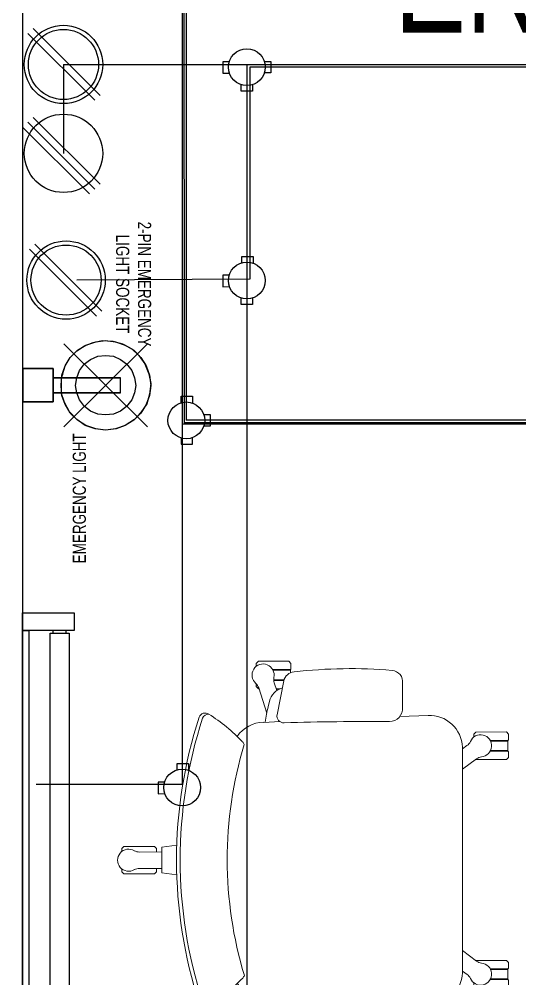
# Model space of a CAD drawing. Header units: inches. Extents: x 112 to 4169, y -2569 to 841.
# Drawn here: x 1686.3 to 1724.5, y -1004.5 to -931.3 of the extents above; entities that cross this region are included whole.
import ezdxf

# ---------------------------------------------------------------- set-up
doc = ezdxf.new("R2010")
doc.units = ezdxf.units.IN
doc.header["$MEASUREMENT"] = 0
for name, color, linetype in [('Cables', 7, 'Continuous'), ('Layer 1', 7, 'Continuous'), ('Lights', 7, 'Continuous'), ('PVC Conduit and Circular Boxes', 7, 'Continuous'), ('Sockets', 7, 'Continuous'), ('wall 05', 253, 'Continuous')]:
    doc.layers.add(name, color=color, linetype=linetype)
doc.layers.add('ID-FURN', color=7, linetype='Continuous', lineweight=15)
doc.layers.add('Text', color=252, linetype='Continuous', lineweight=15)
doc.styles.add('Swiss721', font='swisscl.ttf')

# ---------------------------------------------------------------- blocks, each defined once
blk = doc.blocks.new('ch-1')
at = {"layer": 'ID-FURN', "color": 252, "lineweight": 13}
for p, q in [((300.3, 344.5), (296.8, 340.7)), ((296.8, 340.7), (296.8, 331)), ((353.2, 344.5), (300.3, 344.5)), ((356.8, 340.7), (353.2, 344.5)), ((356.8, 340.7), (356.8, 336.1)), ((296.8, 331), (297.8, 330)), ((297.8, 330), (328.3, 330)), ((297.8, 329), (297.8, 324.4)), ((297.8, 329), (327.8, 329)), ((308.6, 312.4), (326.6, 312.4)), ((308.9, 311.3), (326.5, 311.3)), ((325.7, 307.1), (321.2, 293.8)), ((356.8, 300.6), (353.2, 296.8)), ((356.8, 300.6), (356.8, 305.2)), ((322.2, 296.8), (316, 296.8)), ((352.6, 298.3), (338.8, 254.6)), ((353.2, 296.8), (352.1, 296.8)), ((-76.1, 221.9), (-79.7, 218.1)), ((-79.7, 218.1), (-79.7, 208.4)), ((-23.3, 221.9), (-76.1, 221.9)), ((-19.7, 218.1), (-23.3, 221.9)), ((-19.7, 218.1), (-19.7, 213)), ((-79.7, 208.4), (-78.7, 207.4)), ((-78.7, 207.4), (-48.2, 207.4)), ((-78.7, 206.3), (-78.7, 189.7)), ((-78.7, 206.3), (-48.7, 206.3)), ((-79.7, 187.7), (-78.7, 188.7)), ((-79.7, 178), (-79.7, 187.7)), ((-78.7, 189.7), (-48.7, 189.7)), ((-78.7, 188.7), (-48.2, 188.7)), ((-76.1, 174.2), (-79.7, 178)), ((-22.8, 174.2), (-76.1, 174.2)), ((-24.5, 175.5), (0, 157.3)), ((533.3, 24.3), (529.8, 20.5)), ((529.8, 20.5), (529.8, 14.9)), ((586.2, 24.3), (533.3, 24.3)), ((589.8, 20.5), (586.2, 24.3)), ((589.8, 20.5), (589.8, 16)), ((559, 14.7), (520.5, 15)), ((559, -13.7), (520.5, -14)), ((529.8, -19.6), (529.8, -13.9)), ((589.8, -19.6), (589.8, -15)), ((533.3, -23.4), (529.8, -19.6)), ((586.2, -23.4), (533.3, -23.4)), ((589.8, -19.6), (586.2, -23.4)), ((-24.5, -175), (0, -156.8)), ((-76.1, -173.7), (-79.7, -177.5)), ((-79.7, -177.5), (-79.7, -187.2)), ((-22.8, -173.7), (-76.1, -173.7)), ((-79.7, -187.2), (-78.7, -188.2)), ((-78.7, -188.2), (-48.2, -188.2)), ((-78.7, -189.2), (-48.7, -189.2)), ((-78.7, -205.8), (-78.7, -189.2)), ((-7.9, -197.9), (0, -192.2)), ((-79.7, -207.9), (-78.7, -206.9)), ((-79.7, -217.6), (-79.7, -207.9)), ((-78.7, -205.8), (-48.7, -205.8)), ((-78.7, -206.9), (-48.2, -206.9)), ((-19.7, -217.6), (-19.7, -212.6)), ((-76.1, -221.4), (-79.7, -217.6)), ((-23.3, -221.4), (-76.1, -221.4)), ((-19.7, -217.6), (-23.3, -221.4)), ((352.6, -297.8), (338.8, -254.1)), ((322.2, -296.3), (316, -296.3)), ((325.7, -306.6), (321.2, -293.4)), ((353.2, -296.3), (352.1, -296.3)), ((356.8, -300.1), (353.2, -296.3)), ((308.6, -311.9), (326.6, -311.9)), ((308.9, -310.8), (326.5, -310.8)), ((356.8, -300.1), (356.8, -304.7)), ((296.8, -330.5), (297.8, -329.5)), ((296.8, -340.2), (296.8, -330.5)), ((297.8, -328.5), (297.8, -323.9)), ((297.8, -328.5), (327.8, -328.5)), ((297.8, -329.5), (328.3, -329.5)), ((300.3, -344), (296.8, -340.2)), ((353.2, -344), (300.3, -344)), ((356.8, -340.2), (353.2, -344)), ((356.8, -340.2), (356.8, -335.7))]:
    blk.add_line(p, q, dxfattribs=at)
at = {"layer": 'ID-FURN', "color": 252}
for p, q in [((103.8, 264.3), (103.4, 306.4)), ((334.1, 275.2), (336.4, 265.8)), ((59.4, 250.7), (108.5, 248.6)), ((315.6, 239.8), (344.3, 238.6)), ((-7.9, 198.4), (0, 192.7)), ((0, 195.9), (0, -195.9)), ((59.4, -250.2), (108.5, -248.1)), ((315.6, -239.4), (344.3, -238.1)), ((103.4, -305.9), (103.8, -263.8)), ((334.1, -274.7), (336.4, -265.3))]:
    blk.add_line(p, q, dxfattribs=at)
for points in [[(320.9, 252), (309.1, 310.4)], [(320.9, -251.5), (309.1, -309.9)]]:
    blk.add_lwpolyline(points, dxfattribs=at)
at = {"layer": 'ID-FURN', "color": 252, "lineweight": 13}
blk.add_lwpolyline([(494.6, -25.6), (520.5, -21.8), (520.5, 22.3), (494.6, 26.1)], dxfattribs=at)
for centre, radius, start, end in [((345, 320.7), 19.1, 310.5325, 193.4675), ((306.6, 313.2), 20, 342.2096, 8.7154), ((371.6, 292), 20, 135.2846, 161.7905), ((-31.5, 198), 19.1, 22.5325, 265.4675), ((3.9, 214.5), 20, 207.2846, 233.7904), ((-36.3, 159.2), 20, 54.2096, 80.7154), ((559, 34.7), 20, 270.2096, 296.7154), ((577.9, 0.5), 19.1, 238.5325, 121.4675), ((559, -33.7), 20, 63.2846, 89.7905), ((-31.5, -197.5), 19.1, 94.5325, 337.4675), ((-36.3, -158.7), 20, 279.2846, 305.7904), ((3.9, -214), 20, 126.2096, 152.7154), ((371.6, -291.5), 20, 198.2096, 224.7154), ((306.6, -312.7), 20, 351.2846, 17.7904), ((345, -320.2), 19.1, 166.5325, 49.4675)]:
    blk.add_arc(centre, radius, start, end, dxfattribs=at)
at = {"layer": 'ID-FURN', "color": 252}
for centre, radius, start, end in [((123.4, 308.5), 20.1, 95.0446, 186.0128), ((193.8, -510.8), 842.5, 83.3556, 94.9128), ((290, 306.5), 19.6, 11.3923, 86.0755), ((303.1, 267.6), 31.9, 13.7582, 74.5871), ((57, 193.7), 57, 87.5809, 177.8265), ((125.9, 262.4), 22.2, 175.0498, 270.9397), ((309, 250), 12.1, 267.6468, 9.6188), ((109.5, 210.3), 233.5, 7.127, 13.7582), ((596.7, 1.2), 296.9, 122.0525, 136.7624), ((445.4, 243.8), 11.1, 21.1039, 124.6268), ((439.4, 241.8), 11.1, 21.1039, 91.3806), ((147, -5274.9), 5515.2, 88.3219, 90.2152), ((341.6, 178.9), 59.8, 36.272, 87.3972), ((-305.9, 0.2), 794.5, 341.9963, 18.0037), ((-305.9, 0.2), 800.8, 341.9963, 18.0037), ((391.5, 194.2), 15.3, 136.9683, 155.6038), ((-286, 0.2), 693.1, 343.2048, 16.7952), ((57, -193.2), 57, 182.1735, 272.4191), ((341.6, -178.9), 59.8, 272.6028, 324.0692), ((391.5, -193.7), 15.3, 204.3962, 223.0317), ((596.7, -0.8), 296.9, 223.2376, 237.9475), ((125.9, -261.9), 22.2, 89.0603, 184.9502), ((147, 5275.4), 5515.2, 269.7848, 271.6781), ((309, -249.5), 12.1, 350.3812, 92.3532), ((109.5, -209.8), 233.5, 346.2418, 352.873), ((439.4, -241.3), 11.1, 268.6194, 338.8961), ((445.4, -243.3), 11.1, 235.3732, 338.8961), ((303.1, -267.1), 31.9, 285.413, 346.2418), ((123.4, -308), 20.1, 173.9872, 264.9554), ((290, -306), 19.6, 273.9245, 348.6077), ((193.8, 511.3), 842.5, 265.0872, 276.6444)]:
    blk.add_arc(centre, radius, start, end, dxfattribs=at)
blk = doc.blocks.new('A$C63C712C3')
at = {"ltscale": 2}
for p, q in [((39.8, 42), (33.8, 42)), ((1230.6, 42), (1236.6, 42)), ((39.8, 15.9), (33.8, 15.9)), ((1230.6, 15.9), (1236.6, 15.9))]:
    blk.add_line(p, q, dxfattribs=at)
for points in [[(35.5, 102.6), (0, 102.6), (0, 0), (35.5, 0)], [(35.5, 102.6), (1235.5, 102.6), (1235.5, 90.2), (35.5, 90.2)], [(1235.5, 102.6), (1270.9, 102.6), (1270.9, 0), (1235.5, 0)], [(39.8, 47.6), (1230.6, 47.6), (1230.6, 10.1), (39.8, 10.1)]]:
    blk.add_lwpolyline(points, close=True, dxfattribs=at)

msp = doc.modelspace()

# ---------------------------------------------------------------- linework, layer by layer
at = {"layer": 'Cables', "color": 3}
for p, q in [((1699.036, -924.885), (1699.05, -961.886)), ((1827.351, -962.191), (1698.736, -962.191)), ((1698.736, -962.191), (1698.736, -989.645)), ((1753.337, -962.083), (1698.887, -962.083)), ((1744.393, -961.886), (1699.05, -961.886)), ((1698.736, -989.645), (1687.601, -989.645))]:
    msp.add_line(p, q, dxfattribs=at)
at = {"layer": 'Cables', "color": 1}
for p, q in [((1689.695, -934.775), (1689.695, -941.548)), ((1689.695, -934.775), (1833.811, -934.775)), ((1703.662, -934.775), (1703.662, -1035.544))]:
    msp.add_line(p, q, dxfattribs=at)
at = {"layer": 'Cables', "color": 6}
for p, q in [((1806.818, -934.985), (1703.879, -934.985)), ((1703.879, -934.985), (1703.879, -951.14)), ((1703.879, -951.14), (1690.717, -951.205))]:
    msp.add_line(p, q, dxfattribs=at)
at = {"layer": 'Cables', "color": 3}
for points in [[(1698.722, -923.399), (1698.722, -924.885), (1698.736, -962.191)], [(1698.873, -923.237), (1698.873, -924.885), (1698.887, -962.083)]]:
    msp.add_lwpolyline(points, dxfattribs=at)
at = {"layer": 'Layer 1', "color": 1}
for points in [[(1692.901, -955.807), (1693.648, -955.906), (1694.396, -956.155), (1695.043, -956.554), (1695.591, -957.102), (1695.99, -957.75), (1696.239, -958.447), (1696.338, -959.244), (1696.239, -959.991), (1695.99, -960.689), (1695.591, -961.337), (1695.043, -961.885), (1694.396, -962.283), (1693.648, -962.532), (1692.901, -962.632), (1692.154, -962.532), (1691.406, -962.283), (1690.759, -961.885), (1690.211, -961.337), (1689.812, -960.689), (1689.563, -959.991), (1689.514, -959.244), (1689.563, -958.447), (1689.812, -957.75), (1690.211, -957.102), (1690.759, -956.554), (1691.406, -956.155), (1692.154, -955.906), (1692.901, -955.807)], [(1689.613, -958.397), (1689.812, -957.75), (1690.211, -957.102), (1690.709, -956.604), (1691.307, -956.205), (1691.955, -955.956), (1692.652, -955.807)], [(1692.652, -955.807), (1693.449, -955.856), (1694.197, -956.056), (1694.894, -956.455), (1695.442, -956.952), (1695.89, -957.6), (1696.189, -958.347), (1696.338, -959.095), (1696.239, -959.892), (1696.04, -960.639), (1695.591, -961.287), (1695.093, -961.835), (1694.396, -962.283), (1693.698, -962.532), (1692.901, -962.632)], [(1689.713, -962.383), (1696.09, -956.056)], [(1696.09, -962.383), (1689.713, -956.056)], [(1692.901, -956.952), (1693.499, -957.002), (1694.047, -957.252), (1694.495, -957.6), (1694.894, -958.099), (1695.093, -958.646), (1695.193, -959.244), (1695.093, -959.792), (1694.894, -960.34), (1694.495, -960.838), (1694.047, -961.187), (1693.499, -961.436), (1692.901, -961.486), (1692.303, -961.436), (1691.755, -961.187), (1691.307, -960.838), (1690.908, -960.34), (1690.709, -959.792), (1690.609, -959.244), (1690.709, -958.646), (1690.908, -958.099), (1691.307, -957.6), (1691.755, -957.252), (1692.303, -957.002), (1692.901, -956.952)], [(1686.624, -960.49), (1688.915, -960.49), (1688.915, -957.949), (1686.624, -957.949)], [(1686.624, -960.49), (1686.624, -957.949)], [(1686.624, -957.949), (1688.915, -957.949)], [(1688.915, -957.949), (1688.915, -960.49)], [(1688.915, -958.646), (1688.915, -959.792), (1694.047, -959.792)], [(1688.915, -958.646), (1694.047, -958.646), (1689.264, -958.646), (1688.915, -958.646), (1688.915, -959.792)], [(1689.613, -958.397), (1689.514, -958.646), (1689.514, -959.792)], [(1694.047, -959.792), (1694.047, -958.646)], [(1694.047, -959.792), (1694.047, -958.646)], [(1694.047, -959.792), (1688.915, -959.792)], [(1692.901, -962.632), (1692.104, -962.532), (1691.357, -962.283), (1690.709, -961.835), (1690.161, -961.237), (1689.762, -960.54), (1689.514, -959.792)], [(1688.915, -960.49), (1686.624, -960.49)]]:
    msp.add_lwpolyline(points, dxfattribs=at)
at = {"layer": 'PVC Conduit and Circular Boxes'}
for points in [[(1702.322, -934.566), (1701.827, -934.574), (1701.841, -935.449), (1702.336, -935.441)], [(1704.995, -934.545), (1705.49, -934.545), (1705.49, -935.419), (1704.995, -935.419)], [(1704.099, -936.312), (1704.099, -936.807), (1703.225, -936.807), (1703.225, -936.312)], [(1703.267, -949.898), (1703.267, -949.403), (1704.142, -949.403), (1704.143, -949.926)], [(1702.322, -950.827), (1701.827, -950.835), (1701.841, -951.709), (1702.336, -951.701)], [(1704.099, -952.572), (1704.099, -953.067), (1703.225, -953.067), (1703.225, -952.572)], [(1698.655, -960.554), (1698.655, -960.059), (1699.529, -960.059), (1699.531, -960.582)], [(1700.383, -961.461), (1700.878, -961.461), (1700.878, -962.336), (1700.383, -962.336)], [(1698.655, -963.218), (1698.655, -963.713), (1699.529, -963.713), (1699.531, -963.19)], [(1698.341, -988.537), (1698.341, -988.042), (1699.216, -988.042), (1699.217, -988.566)], [(1697.396, -989.466), (1696.901, -989.474), (1696.915, -990.348), (1697.41, -990.34)]]:
    msp.add_lwpolyline(points, dxfattribs=at)
for centre in [(1703.662, -934.982), (1703.662, -951.242), (1699.05, -961.898), (1698.736, -989.882)]:
    msp.add_circle(centre, 1.401, dxfattribs=at)
at = {"layer": 'Sockets', "color": 3}
for p, q in [((1686.976, -932.403), (1692.076, -937.504)), ((1687.388, -932.035), (1692.488, -937.135))]:
    msp.add_line(p, q, dxfattribs=at)
at = {"layer": 'Sockets', "color": 5}
for p, q in [((1687.388, -938.808), (1692.488, -943.908)), ((1686.564, -939.545), (1691.664, -944.645)), ((1686.976, -939.176), (1692.076, -944.276))]:
    msp.add_line(p, q, dxfattribs=at)
at = {"layer": 'Sockets', "color": 1}
for p, q in [((1692.61, -953.577), (1687.51, -948.477)), ((1692.198, -953.946), (1687.097, -948.845))]:
    msp.add_line(p, q, dxfattribs=at)
at = {"layer": 'Sockets', "color": 3}
for radius in [2.985, 2.672]:
    msp.add_circle((1689.695, -934.775), radius, dxfattribs=at)
at = {"layer": 'Sockets', "color": 5}
msp.add_circle((1689.695, -941.548), 2.985, dxfattribs=at)
at = {"layer": 'Sockets', "color": 1}
for radius in [2.985, 2.672]:
    msp.add_circle((1689.891, -951.205), radius, dxfattribs=at)
at = {"layer": 'wall 05'}
msp.add_lwpolyline([(1686.579, -1042.238), (1681.579, -1042.238), (1681.579, -911.238), (1686.579, -911.238)], close=True, dxfattribs=at)

# ---------------------------------------------------------------- block references
at = {"layer": 'ID-FURN', "xscale": 0.04399999999355417, "yscale": 0.04400000005261973, "zscale": 0.044, "rotation": 180.0128413196762}
msp.add_blockref('ch-1', (1720.081, -995.388), dxfattribs=at)
at = {"layer": 'Lights', "lineweight": 0, "xscale": 0.03825769670308159, "yscale": 0.03825769671356965, "zscale": 0.03825769671681735, "rotation": 90}
msp.add_blockref('A$C63C712C3', (1690.504, -1025.183), dxfattribs=at)

# ---------------------------------------------------------------- texts
at = {"layer": 'Text', "insert": (1769.881, -924.346), "char_height": 8, "width": 122.94134, "attachment_point": 2, "style": 'Swiss721'}
msp.add_mtext('ENGINEER\'S OFFICE ROOM 19\'-0" X 14\'-2"', dxfattribs=at)
at = {"layer": 'Text', "color": 4, "char_height": 1, "width": 12.28177, "attachment_point": 2, "style": 'Swiss721'}
for s, insert, rotation in [('2-PIN EMERGENCY LIGHT SOCKET', (1696.371, -951.508), 270), ('EMERGENCY LIGHT ', (1690.4, -967.835), 90)]:
    msp.add_mtext(s, dxfattribs=dict(at, insert=insert, rotation=rotation))

doc.saveas('drawing.dxf')
